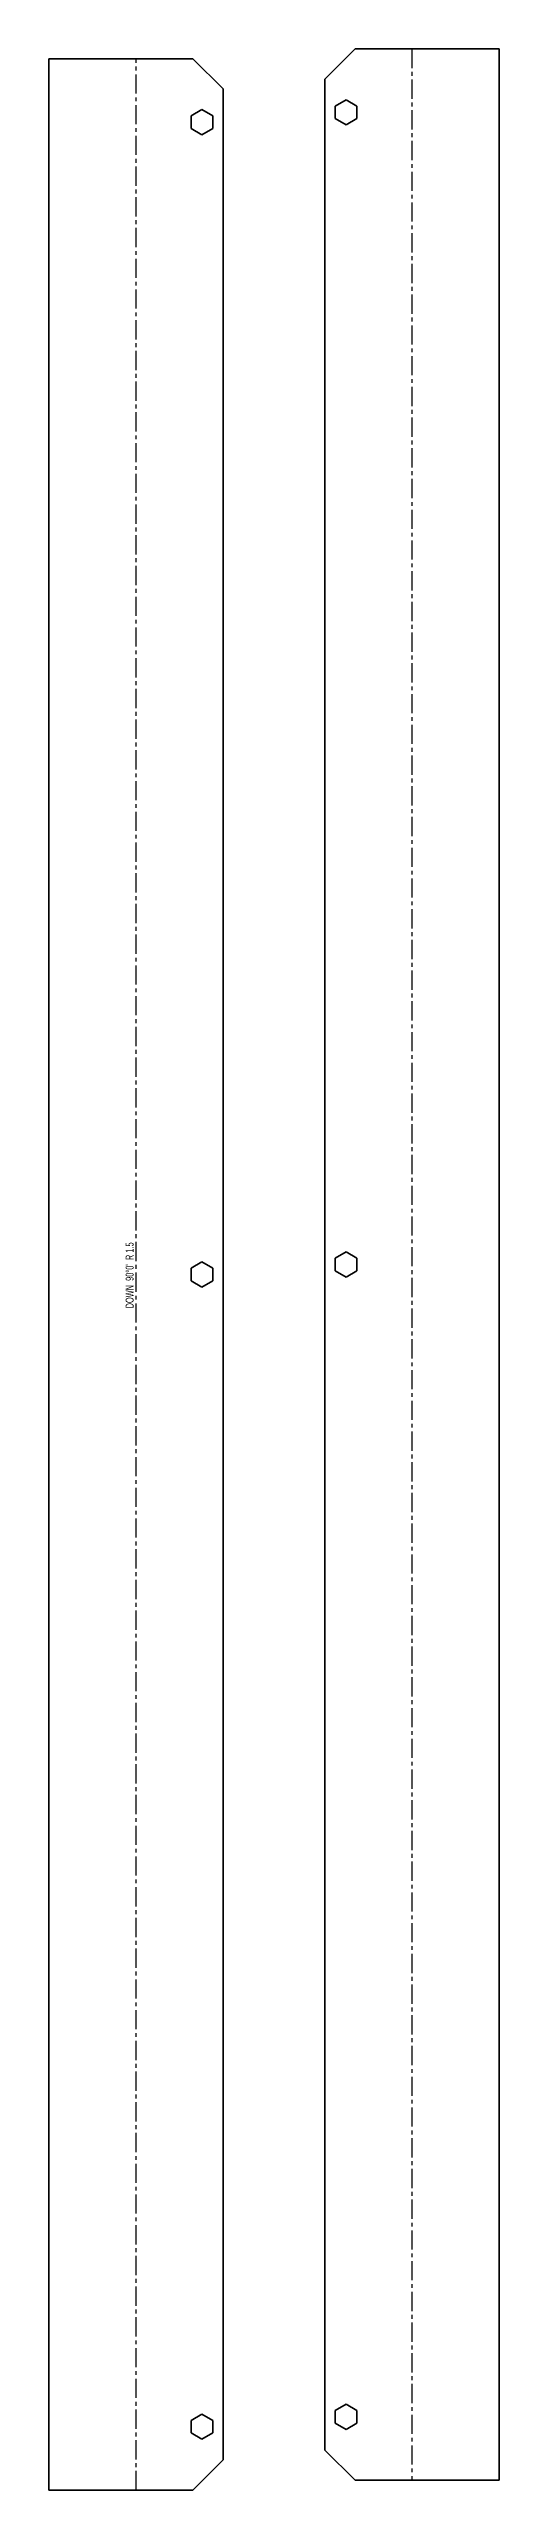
# Model space of a CAD drawing. Header units: millimetres. Extents: x -1419 to 1914, y -1040 to 2564.
# Drawn here: x -524 to -375, y 1757 to 2564 of the extents above; entities that cross this region are included whole.
import ezdxf

# ---------------------------------------------------------------- set-up
doc = ezdxf.new("R2010")
doc.units = ezdxf.units.MM
doc.linetypes.add('CENTER', pattern=[10.16, 6.35, -1.27, 1.27, -1.27])
doc.styles.add('SLDTEXTSTYLE1', font='TXT', dxfattribs={"width": 0.605})

msp = doc.modelspace()

# ---------------------------------------------------------------- linework, layer by layer
at = {"color": 7, "linetype": 'Continuous', "lineweight": 35}
for p, q in [((-523.72, 2560.66), (-476.18, 2560.66)), ((-523.72, 1756.66), (-523.72, 2560.66)), ((-466.18, 2550.66), (-476.18, 2560.66)), ((-422.59, 2563.93), (-432.59, 2553.93)), ((-375.06, 2563.93), (-422.59, 2563.93)), ((-375.06, 2563.93), (-375.06, 1759.93)), ((-432.59, 2553.93), (-432.59, 1769.93)), ((-473.18, 2543.81), (-476.78, 2541.74)), ((-469.58, 2541.74), (-473.18, 2543.81)), ((-466.18, 1766.66), (-466.18, 2550.66)), ((-429.19, 2545), (-425.59, 2547.08)), ((-429.19, 2540.85), (-429.19, 2545)), ((-425.59, 2547.08), (-421.99, 2545)), ((-421.99, 2545), (-421.99, 2540.85)), ((-476.78, 2541.74), (-476.78, 2537.58)), ((-476.78, 2537.58), (-473.18, 2535.5)), ((-473.18, 2535.5), (-469.58, 2537.58)), ((-469.58, 2537.58), (-469.58, 2541.74)), ((-425.59, 2538.77), (-429.19, 2540.85)), ((-421.99, 2540.85), (-425.59, 2538.77)), ((-429.19, 2164), (-425.59, 2166.08)), ((-429.19, 2159.85), (-429.19, 2164)), ((-425.59, 2166.08), (-421.99, 2164)), ((-421.99, 2164), (-421.99, 2159.85)), ((-473.18, 2162.81), (-476.78, 2160.74)), ((-476.78, 2160.74), (-476.78, 2156.58)), ((-476.78, 2156.58), (-473.18, 2154.5)), ((-469.58, 2160.74), (-473.18, 2162.81)), ((-473.18, 2154.5), (-469.58, 2156.58)), ((-469.58, 2156.58), (-469.58, 2160.74)), ((-425.59, 2157.77), (-429.19, 2159.85)), ((-421.99, 2159.85), (-425.59, 2157.77)), ((-429.19, 1783), (-425.59, 1785.08)), ((-425.59, 1785.08), (-421.99, 1783)), ((-473.18, 1781.81), (-476.78, 1779.74)), ((-476.78, 1779.74), (-476.78, 1775.58)), ((-469.58, 1779.74), (-473.18, 1781.81)), ((-469.58, 1775.58), (-469.58, 1779.74)), ((-429.19, 1778.85), (-429.19, 1783)), ((-425.59, 1776.77), (-429.19, 1778.85)), ((-421.99, 1778.85), (-425.59, 1776.77)), ((-421.99, 1783), (-421.99, 1778.85)), ((-476.78, 1775.58), (-473.18, 1773.5)), ((-473.18, 1773.5), (-469.58, 1775.58)), ((-432.59, 1769.93), (-422.59, 1759.93)), ((-476.18, 1756.66), (-466.18, 1766.66)), ((-375.06, 1759.93), (-422.59, 1759.93)), ((-476.18, 1756.66), (-523.72, 1756.66))]:
    msp.add_line(p, q, dxfattribs=at)
at = {"color": 7, "linetype": 'CENTER'}
for p, q in [((-494.95, 1756.66), (-494.95, 2560.66)), ((-403.83, 2563.93), (-403.83, 1759.93))]:
    msp.add_line(p, q, dxfattribs=at)

# ---------------------------------------------------------------- texts
at = {"color": 7, "linetype": 'Continuous', "lineweight": 0, "insert": (-498.38, 2158.34), "char_height": 2.6458, "attachment_point": 2, "rotation": 90, "style": 'SLDTEXTSTYLE1'}
msp.add_mtext("DOWN  90°0'  R 1.5", dxfattribs=at)

doc.saveas('drawing.dxf')
